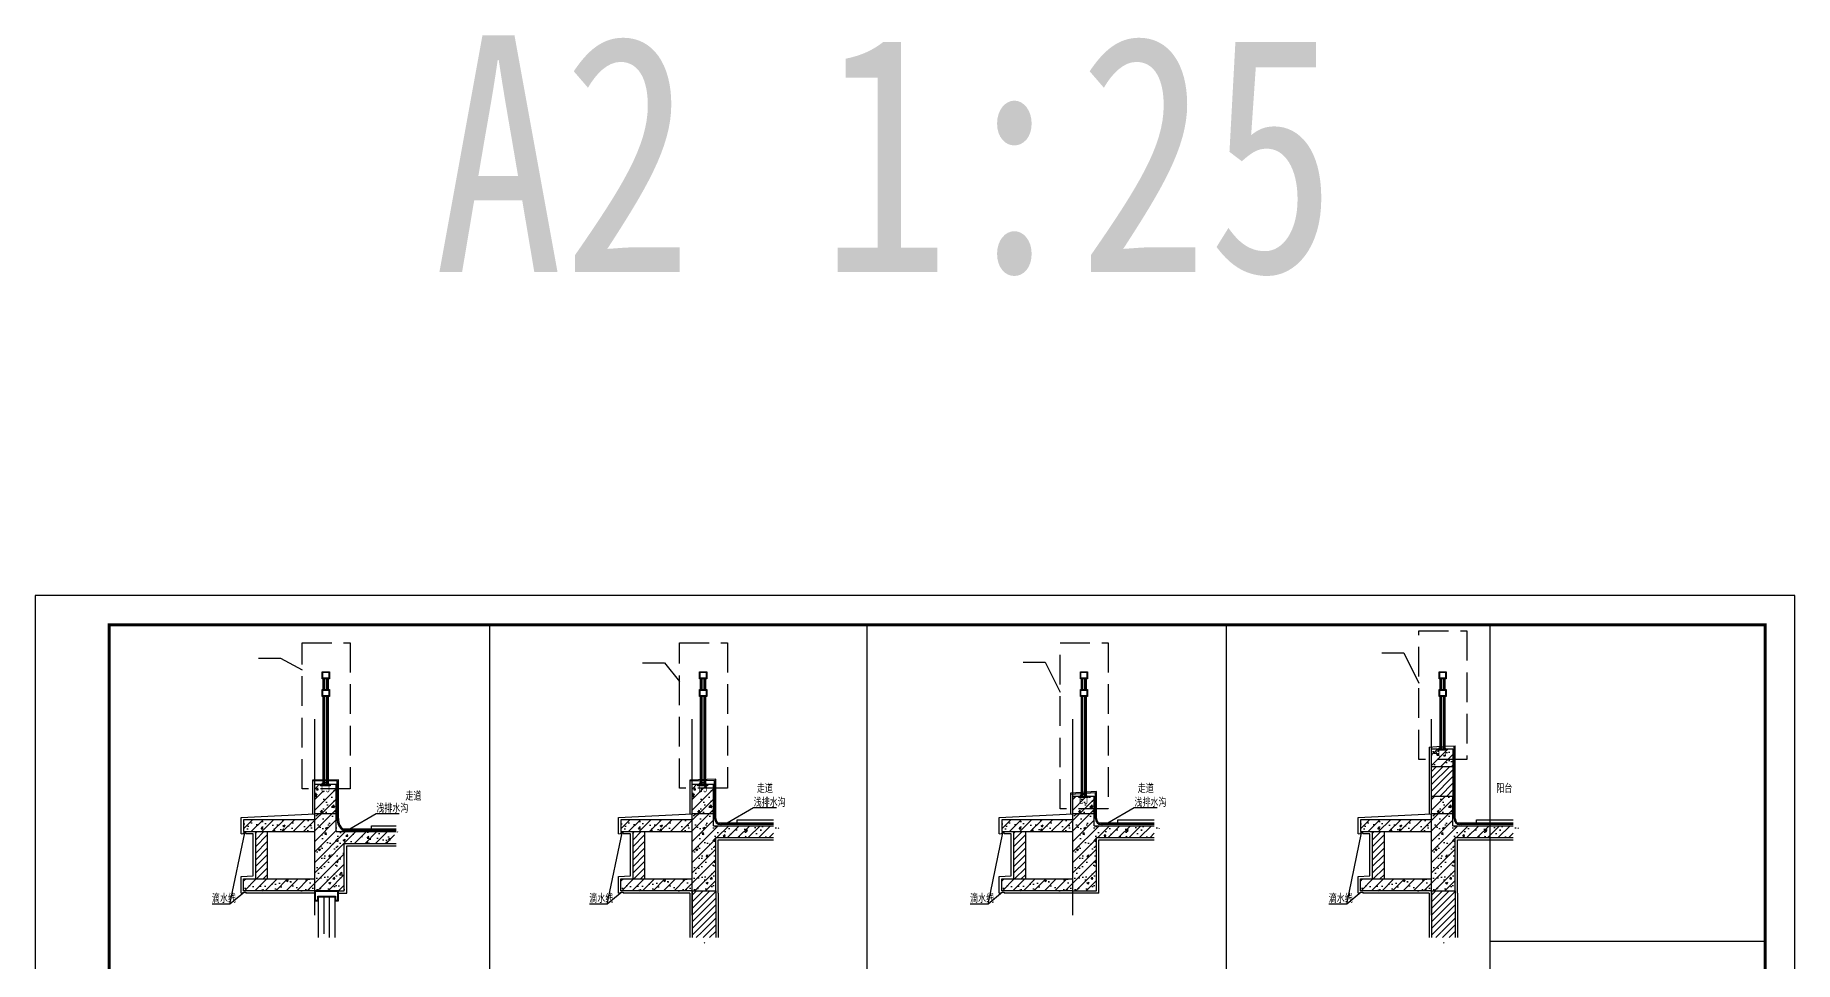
# Model space of a CAD drawing. Extents: x -1041549 to 749950, y -354245 to 17554.
# Drawn here: x -680815 to -665965, y -208657 to -200835 of the extents above; entities that cross this region are included whole.
import ezdxf
from ezdxf.enums import TextEntityAlignment as Align

# ---------------------------------------------------------------- set-up
doc = ezdxf.new("R2010")
doc.units = 0
doc.header["$LTSCALE"] = 1000
doc.header["$MEASUREMENT"] = 0
doc.linetypes.add('DASH', pattern=[0.35, 0.25, -0.1])
doc.linetypes.add('DOTE', pattern=[2.42, 2, -0.2, 0.02, -0.2])
doc.layers.add('1', color=1, linetype='Continuous', lineweight=40)
for name, color, linetype in [('14', 1, 'Continuous'), ('DIM_IDEN', 3, 'Continuous'), ('DOTE', 1, 'Continuous'), ('E_WINDOW', 4, 'Continuous'), ('HATCH', 254, 'Continuous'), ('PUB_DIM', 3, 'Continuous'), ('PUB_HATCH', 8, 'Continuous'), ('PUB_TEXT', 7, 'Continuous'), ('PUB_TITLE', 4, 'Continuous'), ('STR', 2, 'Continuous'), ('WALL', 4, 'Continuous'), ('WD', 2, 'Continuous'), ('家俱', 8, 'Continuous')]:
    doc.layers.add(name, color=color, linetype=linetype)
doc.styles.add('-黑体', font='simhei.ttf', dxfattribs={"width": 0.8})
doc.styles.add('_TCH_DIM', font='SIMPLEX', dxfattribs={"bigfont": 'GBCBIG'})

# ---------------------------------------------------------------- blocks, each defined once
blk = doc.blocks.new('A$C536B6CE4')
at = {"layer": 'HATCH'}
h = blk.add_hatch(dxfattribs=at)
h.set_pattern_fill('ANSI32', color=256, scale=50, style=0)
h.set_pattern_definition([(45, (257213.824, -149309.7), (-13.2582521, 13.2582521), []), (45, (257222.663, -149309.7), (-13.2582521, 13.2582521), [])])
h.paths.add_polyline_path([(0, 68), (0, 55), (80, 55), (80, 68)])
h.paths.add_polyline_path([(45, 63, -1), (50, 63, -1)], flags=16)
at = {"layer": 'STR'}
blk.add_lwpolyline([(80, 68), (0, 68), (0, 55), (80, 55)], close=True, dxfattribs=at)
at = {"layer": 'WALL'}
for points in [[(30, 13, 6, 6, -1), (10, 13, 6, 6, 0), (10, 55, 0, 0, 0)], [(48, 13, 6, 6, 1), (68, 13, 6, 6, 0), (68, 55, 0, 0, 0)]]:
    blk.add_lwpolyline(points, format="xyseb", dxfattribs=at)
blk = doc.blocks.new('TUQ')
at = {"layer": '14'}
for p, q in [((-9300, 40000), (-9300, 0)), ((-9300, 40000), (0, 40000)), ((-9300, 29320), (0, 29320))]:
    blk.add_line(p, q, dxfattribs=at)

msp = doc.modelspace()

# ---------------------------------------------------------------- hatches: boundary and pattern name
h = msp.add_hatch()
h.set_pattern_fill('钢筋混凝土', color=8, scale=25)
h.set_pattern_definition([(45, (119867.23, -31339.89), (-44.194174, 44.194174), []), (50, (119867.23, -31339.89), (179.315046, -15.688034), [18.75, -206.25]), (355, (119867.23, -31339.9), (-34.687833, 188.048033), [15, -165]), (100.4514, (119882.17, -31341.2), (144.627345, 172.359886), [15.935047, -175.28553]), (46.1842, (119867.23, -31289.9), (266.81026, -41.379754), [28.125, -309.375]), (96.6356, (119889.46, -31293.34), (233.66568, 243.52947), [23.90257, -262.92825]), (351.1842, (119867.23, -31289.9), (233.66549, 243.52965), [22.5, -247.5]), (21, (119892.23, -31302.39), (149.226763, -100.654723), [18.75, -206.25]), (326, (119892.23, -31302.4), (60.828833, 181.28751), [15, -165]), (71.4514, (119904.67, -31310.78), (210.055657, 80.632624), [15.935047, -175.28553]), (37.5, (119867.23, -31339.89), (3.039964, 83.2234635), [0, -163, 0, -167.5, 0, -165.625]), (7.5, (119867.23, -31339.89), (65.767384, 98.602928), [0, -95.5, 0, -159.25, 0, -63.125]), (327.5, (119811.48, -31339.89), (133.455609, -5.638718), [0, -62.5, 0, -195, 0, -258.75]), (317.5, (119786.48, -31339.89), (145.796542, 25.026246), [0, -81.25, 0, -129.5, 0, -183.75])])
h.paths.add_polyline_path([(-669030.5, -206857.8), (-668850.5, -206857.8), (-668850.5, -207007.8), (-669030.5, -207007.8)])
h = msp.add_hatch()
h.set_pattern_fill('ANSI31', color=8, scale=25, style=0)
h.set_pattern_definition([(45, (-328300.265, -196118.8), (-28.0633004, 28.0633004), [])])
h.paths.add_polyline_path([(-669030.5, -207007.8), (-668850.5, -207007.8), (-668850.5, -207257.8), (-669030.5, -207257.8)])
h = msp.add_hatch()
h.set_pattern_fill('钢筋混凝土', color=8, scale=25)
h.set_pattern_definition([(45, (-12797.38, -7347.2), (-44.194174, 44.194174), []), (50, (-12797.38, -7347.2), (179.315046, -15.688034), [18.75, -206.25]), (355, (-12797.38, -7347.2), (-34.687833, 188.048033), [15, -165]), (100.4514, (-12782.44, -7348.5), (144.627345, 172.359886), [15.935047, -175.28553]), (46.1842, (-12797.38, -7297.2), (266.81026, -41.379754), [28.125, -309.375]), (96.6356, (-12775.15, -7300.65), (233.66568, 243.52947), [23.90257, -262.92825]), (351.1842, (-12797.38, -7297.2), (233.66549, 243.52965), [22.5, -247.5]), (21, (-12772.38, -7309.7), (149.226763, -100.654723), [18.75, -206.25]), (326, (-12772.38, -7309.7), (60.828833, 181.28751), [15, -165]), (71.4514, (-12759.95, -7318.08), (210.055657, 80.632624), [15.935047, -175.28553]), (37.5, (-12797.38, -7347.2), (3.039964, 83.2234635), [0, -163, 0, -167.5, 0, -165.625]), (7.5, (-12797.38, -7347.2), (65.767384, 98.602928), [0, -95.5, 0, -159.25, 0, -63.125]), (327.5, (-12853.13, -7347.2), (133.455609, -5.638718), [0, -62.5, 0, -195, 0, -258.75]), (317.5, (-12878.13, -7347.2), (145.796542, 25.026246), [0, -81.25, 0, -129.5, 0, -183.75])])
h.paths.add_polyline_path([(-678455.6, -208057.8), (-678205.6, -208057.8), (-678205.6, -207657.8), (-677767.7, -207657.8), (-677767.7, -207591.4), (-677820.2, -207572.8), (-677734.9, -207557.8), (-677771, -207557.8), (-678272.3, -207557.8), (-678275.6, -207407.8), (-678455.6, -207407.8), (-678455.6, -207457.8), (-679055.8, -207457.8), (-679055.8, -207557.8), (-678455.6, -207557.8), (-678455.6, -207957.8), (-679055.8, -207957.8), (-679055.8, -208057.8)])
edge = h.paths.add_edge_path()
edge.add_line((-678275.6, -207407.8), (-678275.6, -207157.8))
edge.add_line((-678275.6, -207157.8), (-678325.6, -207157.8))
edge.add_line((-678325.6, -207157.8), (-678325.6, -207170.8))
edge.add_line((-678325.6, -207170.8), (-678335.4, -207212.8))
edge.add_arc((-678345.4, -207212.8), 10, 180, 360, ccw=False)
edge.add_line((-678355.4, -207212.8), (-678394.1, -207212.8))
edge.add_line((-678394.1, -207212.8), (-678394.1, -207170.8))
edge.add_line((-678394.1, -207170.8), (-678405.6, -207170.8))
edge.add_line((-678405.6, -207170.8), (-678455.6, -207157.8))
edge.add_line((-678455.6, -207157.8), (-678455.6, -207407.8))
edge.add_line((-678455.6, -207407.8), (-678275.6, -207407.8))
h = msp.add_hatch()
h.set_pattern_fill('钢筋混凝土', color=8, scale=25)
h.set_pattern_definition([(45, (-9612.89, -7347.2), (-44.194174, 44.194174), []), (50, (-9612.89, -7347.2), (179.315046, -15.688034), [18.75, -206.25]), (355, (-9612.89, -7347.2), (-34.687833, 188.048033), [15, -165]), (100.4514, (-9597.95, -7348.5), (144.627345, 172.359886), [15.935047, -175.28553]), (46.1842, (-9612.9, -7297.2), (266.81026, -41.379754), [28.125, -309.375]), (96.6356, (-9590.66, -7300.65), (233.66568, 243.52947), [23.90257, -262.92825]), (351.1842, (-9612.9, -7297.2), (233.66549, 243.52965), [22.5, -247.5]), (21, (-9587.89, -7309.7), (149.226763, -100.654723), [18.75, -206.25]), (326, (-9587.89, -7309.7), (60.828833, 181.28751), [15, -165]), (71.4514, (-9575.45, -7318.08), (210.055657, 80.632624), [15.935047, -175.28553]), (37.5, (-9612.89, -7347.2), (3.039964, 83.2234635), [0, -163, 0, -167.5, 0, -165.625]), (7.5, (-9612.89, -7347.2), (65.767384, 98.602928), [0, -95.5, 0, -159.25, 0, -63.125]), (327.5, (-9668.64, -7347.2), (133.455609, -5.638718), [0, -62.5, 0, -195, 0, -258.75]), (317.5, (-9693.64, -7347.2), (145.796542, 25.026246), [0, -81.25, 0, -129.5, 0, -183.75])])
h.paths.add_polyline_path([(-675271.1, -208057.8), (-675071.1, -208057.8), (-675071.1, -207607.8), (-674583.2, -207607.8), (-674583.2, -207566.4), (-674635.7, -207547.8), (-674530.7, -207529.3), (-674583.2, -207510.2), (-674583.2, -207507.8), (-675091.1, -207507.8), (-675091.1, -207407.8), (-675271.1, -207407.8), (-675271.1, -207457.8), (-675871.4, -207457.8), (-675871.4, -207557.8), (-675271.1, -207557.8), (-675271.1, -207957.8), (-675871.4, -207957.8), (-675871.4, -208057.8)])
h.paths.add_polyline_path([(-675091.1, -207407.8), (-675091.1, -207157.8), (-675141.1, -207157.8), (-675141.1, -207170.8), (-675221.1, -207170.8), (-675221.1, -207157.8), (-675271.1, -207157.8), (-675271.1, -207407.8)])
h = msp.add_hatch()
h.set_pattern_fill('钢筋混凝土', color=8, scale=25)
h.set_pattern_definition([(45, (-6399.393, -7347.2), (-44.194174, 44.194174), []), (50, (-6399.4, -7347.2), (179.315046, -15.688034), [18.75, -206.25]), (355, (-6399.4, -7347.2), (-34.687833, 188.048033), [15, -165]), (100.4514, (-6384.45, -7348.5), (144.627345, 172.359886), [15.935047, -175.28553]), (46.1842, (-6399.4, -7297.2), (266.81026, -41.379754), [28.125, -309.375]), (96.6356, (-6377.16, -7300.65), (233.66568, 243.52947), [23.90257, -262.92825]), (351.1842, (-6399.4, -7297.2), (233.66549, 243.52965), [22.5, -247.5]), (21, (-6374.4, -7309.7), (149.226763, -100.654723), [18.75, -206.25]), (326, (-6374.4, -7309.7), (60.828833, 181.28751), [15, -165]), (71.4514, (-6361.96, -7318.08), (210.055657, 80.632624), [15.935047, -175.28553]), (37.5, (-6399.393, -7347.2), (3.039964, 83.2234635), [0, -163, 0, -167.5, 0, -165.625]), (7.5, (-6399.39, -7347.2), (65.767384, 98.602928), [0, -95.5, 0, -159.25, 0, -63.125]), (327.5, (-6455.14, -7347.2), (133.455609, -5.638718), [0, -62.5, 0, -195, 0, -258.75]), (317.5, (-6480.14, -7347.2), (145.796542, 25.026246), [0, -81.25, 0, -129.5, 0, -183.75])])
h.paths.add_polyline_path([(-672057.6, -208057.8), (-671857.6, -208057.8), (-671857.6, -207607.8), (-671369.7, -207607.8), (-671369.7, -207566.4), (-671422.2, -207547.8), (-671317.2, -207529.3), (-671369.7, -207510.2), (-671369.7, -207507.8), (-671877.6, -207507.8), (-671877.6, -207407.8), (-672057.6, -207407.8), (-672057.6, -207457.8), (-672657.9, -207457.8), (-672657.9, -207557.8), (-672057.6, -207557.8), (-672057.6, -207957.8), (-672657.9, -207957.8), (-672657.9, -208057.8)])
h.paths.add_polyline_path([(-671877.6, -207407.8), (-671877.6, -207257.8), (-671927.6, -207257.8), (-671927.6, -207270.8), (-672007.6, -207270.8), (-672007.6, -207257.8), (-672057.6, -207257.8), (-672057.6, -207407.8)])
h = msp.add_hatch()
h.set_pattern_fill('钢筋混凝土', color=8, scale=25)
h.set_pattern_definition([(45, (-3372.284, -7347.2), (-44.194174, 44.194174), []), (50, (-3372.28, -7347.2), (179.315046, -15.688034), [18.75, -206.25]), (355, (-3372.28, -7347.2), (-34.687833, 188.048033), [15, -165]), (100.4514, (-3357.34, -7348.5), (144.627345, 172.359886), [15.935047, -175.28553]), (46.1842, (-3372.28, -7297.2), (266.81026, -41.379754), [28.125, -309.375]), (96.6356, (-3350.05, -7300.65), (233.66568, 243.52947), [23.90257, -262.92825]), (351.1842, (-3372.28, -7297.2), (233.66549, 243.52965), [22.5, -247.5]), (21, (-3347.28, -7309.7), (149.226763, -100.654723), [18.75, -206.25]), (326, (-3347.28, -7309.7), (60.828833, 181.28751), [15, -165]), (71.4514, (-3334.85, -7318.08), (210.055657, 80.632624), [15.935047, -175.28553]), (37.5, (-3372.284, -7347.2), (3.039964, 83.2234635), [0, -163, 0, -167.5, 0, -165.625]), (7.5, (-3372.28, -7347.2), (65.767384, 98.602928), [0, -95.5, 0, -159.25, 0, -63.125]), (327.5, (-3428.034, -7347.2), (133.455609, -5.638718), [0, -62.5, 0, -195, 0, -258.75]), (317.5, (-3453.03, -7347.2), (145.796542, 25.026246), [0, -81.25, 0, -129.5, 0, -183.75])])
h.paths.add_polyline_path([(-669030.5, -208057.8), (-668830.5, -208057.8), (-668830.5, -207607.8), (-668342.6, -207607.8), (-668342.6, -207566.4), (-668395.1, -207547.8), (-668290.1, -207529.3), (-668342.6, -207510.2), (-668342.6, -207507.8), (-668850.5, -207507.8), (-668850.5, -207407.8), (-669030.5, -207407.8), (-669030.5, -207457.8), (-669630.7, -207457.8), (-669630.7, -207557.8), (-669030.5, -207557.8), (-669030.5, -207957.8), (-669630.7, -207957.8), (-669630.7, -208057.8)])
h.paths.add_polyline_path([(-668850.5, -207407.8), (-668850.5, -207257.8), (-668900.5, -207257.8), (-668900.5, -207257.8), (-668980.5, -207257.8), (-668980.5, -207257.8), (-669030.5, -207257.8), (-669030.5, -207407.8)])
h = msp.add_hatch()
h.set_pattern_fill('ANSI31', color=8, scale=25, style=0)
h.set_pattern_definition([(45, (-338225.586, -196698.8), (-28.0633004, 28.0633004), [])])
h.paths.add_polyline_path([(-678955.8, -207557.8), (-678855.8, -207557.8), (-678855.8, -207957.8), (-678955.8, -207957.8)])
h = msp.add_hatch()
h.set_pattern_fill('ANSI31', color=8, scale=25, style=0)
h.set_pattern_definition([(45, (-335041.094, -196698.8), (-28.0633004, 28.0633004), [])])
h.paths.add_polyline_path([(-675771.4, -207557.8), (-675671.4, -207557.8), (-675671.4, -207957.8), (-675771.4, -207957.8)])
h = msp.add_hatch()
h.set_pattern_fill('ANSI31', color=8, scale=25, style=0)
h.set_pattern_definition([(45, (-331827.597, -196698.8), (-28.0633004, 28.0633004), [])])
h.paths.add_polyline_path([(-672557.9, -207557.8), (-672457.9, -207557.8), (-672457.9, -207957.8), (-672557.9, -207957.8)])
h = msp.add_hatch()
h.set_pattern_fill('ANSI31', color=8, scale=25, style=0)
h.set_pattern_definition([(45, (-328800.488, -196698.8), (-28.0633004, 28.0633004), [])])
h.paths.add_polyline_path([(-669530.7, -207557.8), (-669430.7, -207557.8), (-669430.7, -207957.8), (-669530.7, -207957.8)])
h = msp.add_hatch()
h.set_pattern_fill('ANSI31', color=8, scale=25, style=0)
h.set_pattern_definition([(45, (-408249.05, -132745.385), (-28.0633004, 28.0633004), [])])
h.paths.add_polyline_path([(-675186.5, -208399.6), (-675168, -208504.6), (-675148.9, -208452.1), (-675071.1, -208452.1), (-675071.1, -208057.8), (-675271.1, -208057.8), (-675271.1, -208452.1), (-675205.1, -208452.1)])
h = msp.add_hatch()
h.set_pattern_fill('ANSI31', color=8, scale=25, style=0)
h.set_pattern_definition([(45, (-402008.442, -132745.385), (-28.0633004, 28.0633004), [])])
h.paths.add_polyline_path([(-668945.9, -208399.6), (-668927.4, -208504.6), (-668908.3, -208452.1), (-668830.5, -208452.1), (-668830.5, -208057.8), (-669030.5, -208057.8), (-669030.5, -208452.1), (-668964.5, -208452.1)])

# ---------------------------------------------------------------- linework, layer by layer
at = {"color": 8}
for p, q in [((-676979.7, -205813.6), (-676979.7, -209244.6)), ((-673796.9, -205813.6), (-673796.9, -209244.6)), ((-670763.6, -205813.6), (-670763.6, -209244.6)), ((-678275.6, -207407.8), (-678455.6, -207407.8)), ((-675091.1, -207407.8), (-675271.1, -207407.8)), ((-671877.6, -207407.8), (-672057.6, -207407.8)), ((-668850.5, -207407.8), (-669030.5, -207407.8))]:
    msp.add_line(p, q, dxfattribs=at)
at = {"color": 2}
for p, q in [((-678425.6, -208107.8), (-678425.6, -208452.1)), ((-678378.6, -208107.8), (-678378.6, -208421)), ((-678332.6, -208107.8), (-678332.6, -208452.1)), ((-678285.6, -208107.8), (-678285.6, -208452.1))]:
    msp.add_line(p, q, dxfattribs=at)
at = {"color": 8, "linetype": 'DASH'}
for points in [[(-678562, -205964), (-678157.6, -205964), (-678157.6, -207196.7), (-678562, -207196.7)], [(-675377.5, -205964), (-674973.1, -205964), (-674973.1, -207190.1), (-675377.5, -207190.1)], [(-672164, -205964), (-671759.6, -205964), (-671759.6, -207365.1), (-672164, -207365.1)], [(-669136.9, -205864.4), (-668732.5, -205864.4), (-668732.5, -206948.2), (-669136.9, -206948.2)]]:
    msp.add_lwpolyline(points, close=True, dxfattribs=at)
msp.add_lwpolyline([(-678285.6, -208107.8), (-678285.6, -208142.8), (-678255.6, -208142.8), (-678255.6, -208057.8), (-678255.6, -208057.8), (-678455.6, -208057.8), (-678455.6, -208142.8), (-678425.6, -208142.8), (-678425.6, -208107.8)], close=True)
at = {"layer": '1', "color": 1}
for p, q in [((-678380.5, -206357.8), (-678380.5, -206267.8)), ((-678372.8, -206357.8), (-678372.8, -206267.8)), ((-678372.8, -206357.8), (-678372.8, -206267.8)), ((-678350.5, -206357.8), (-678350.5, -206267.8)), ((-678342.8, -206357.8), (-678342.8, -206267.8)), ((-675196, -206357.8), (-675196, -206267.8)), ((-675188.3, -206357.8), (-675188.3, -206267.8)), ((-675188.3, -206357.8), (-675188.3, -206267.8)), ((-675166, -206357.8), (-675166, -206267.8)), ((-675158.3, -206357.8), (-675158.3, -206267.8)), ((-671982.5, -206357.8), (-671982.5, -206267.8)), ((-671974.8, -206357.8), (-671974.8, -206267.8)), ((-671974.8, -206357.8), (-671974.8, -206267.8)), ((-671952.5, -206357.8), (-671952.5, -206267.8)), ((-671944.8, -206357.8), (-671944.8, -206267.8)), ((-668955.4, -206357.8), (-668955.4, -206267.8)), ((-668947.7, -206357.8), (-668947.7, -206267.8)), ((-668947.7, -206357.8), (-668947.7, -206267.8)), ((-668925.4, -206357.8), (-668925.4, -206267.8)), ((-668917.7, -206357.8), (-668917.7, -206267.8)), ((-678380.5, -207162.4), (-678380.5, -206417.8)), ((-678372.8, -207157.8), (-678372.8, -206417.8)), ((-678372.8, -207157.8), (-678372.8, -206417.8)), ((-678350.5, -207162.4), (-678350.5, -206417.8)), ((-678342.8, -207157.8), (-678342.8, -206417.8)), ((-675196, -207162.4), (-675196, -206417.8)), ((-675188.3, -207157.8), (-675188.3, -206417.8)), ((-675188.3, -207157.8), (-675188.3, -206417.8)), ((-675166, -207162.4), (-675166, -206417.8)), ((-675158.3, -207157.8), (-675158.3, -206417.8)), ((-671982.5, -207262.4), (-671982.5, -206417.8)), ((-671974.8, -207257.8), (-671974.8, -206417.8)), ((-671974.8, -207257.8), (-671974.8, -206417.8)), ((-671952.5, -207262.4), (-671952.5, -206417.8)), ((-671944.8, -207257.8), (-671944.8, -206417.8)), ((-668955.4, -206862.4), (-668955.4, -206417.8)), ((-668947.7, -206857.8), (-668947.7, -206417.8)), ((-668947.7, -206857.8), (-668947.7, -206417.8)), ((-668925.4, -206862.4), (-668925.4, -206417.8)), ((-668917.7, -206857.8), (-668917.7, -206417.8))]:
    msp.add_line(p, q, dxfattribs=at)
at = {"layer": 'DIM_IDEN'}
for p, q in [((-678930.5, -206094.5), (-678744.5, -206094.5)), ((-678744.5, -206094.5), (-678562, -206191.2)), ((-669450, -206049.9), (-669264, -206049.9)), ((-669264, -206049.9), (-669136.9, -206304.5)), ((-675690.6, -206133.7), (-675504.6, -206133.7)), ((-675504.6, -206133.7), (-675377.5, -206291.6)), ((-672477.1, -206126.8), (-672291.1, -206126.8)), ((-672291.1, -206126.8), (-672164, -206381.4))]:
    msp.add_line(p, q, dxfattribs=at)
at = {"layer": 'DOTE', "linetype": 'DOTE'}
for p, q in [((-678455.6, -208262.8), (-678455.6, -206608.3)), ((-675271.1, -208262.8), (-675271.1, -206608.3)), ((-672057.6, -208262.8), (-672057.6, -206608.3)), ((-669030.5, -208262.8), (-669030.5, -206608.3))]:
    msp.add_line(p, q, dxfattribs=at)
at = {"layer": 'E_WINDOW'}
msp.add_line((-678375.6, -207121.6, -13779.6), (-678355.6, -207121.6, -13779.6), dxfattribs=at)
at = {"layer": 'PUB_DIM'}
for p, q in [((-677937.6, -207407.4), (-678159.8, -207537.8, -13779.6)), ((-677743.7, -207407.4), (-677937.6, -207407.4)), ((-674753.1, -207357.4), (-674975.3, -207487.8, -13779.6)), ((-674559.2, -207357.4), (-674753.1, -207357.4)), ((-671539.6, -207357.4), (-671761.8, -207487.8, -13779.6)), ((-671345.7, -207357.4), (-671539.6, -207357.4)), ((-679170.6, -208171.6), (-679045.8, -207567.8)), ((-675986.1, -208171.6), (-675861.4, -207567.8)), ((-672772.6, -208171.6), (-672647.9, -207567.8)), ((-669745.5, -208171.6), (-669620.7, -207567.8))]:
    msp.add_line(p, q, dxfattribs=at)
for points in [[(-668969.5, -206852.8), (-668969.5, -206857.8), (-668912.5, -206857.8), (-668912.5, -206852.8, -0.3405564), (-668922.5, -206845.8), (-668959.5, -206845.8, -0.3405564)], [(-678394.6, -207152.8), (-678394.6, -207157.8), (-678337.6, -207157.8), (-678337.6, -207152.8, -0.3405564), (-678347.6, -207145.8), (-678384.6, -207145.8, -0.3405564)], [(-675210.1, -207152.8), (-675210.1, -207157.8), (-675153.1, -207157.8), (-675153.1, -207152.8, -0.3405564), (-675163.1, -207145.8), (-675200.1, -207145.8, -0.3405564)], [(-671996.6, -207252.8), (-671996.6, -207257.8), (-671939.6, -207257.8), (-671939.6, -207252.8, -0.3405564), (-671949.6, -207245.8), (-671986.6, -207245.8, -0.3405564)]]:
    msp.add_lwpolyline(points, format="xyb", close=True, dxfattribs=at)
for points in [[(-679049.1, -208068.5), (-679170.6, -208171.6), (-679321, -208171.6)], [(-675864.6, -208068.5), (-675986.1, -208171.6), (-676136.5, -208171.6)], [(-672651.1, -208068.5), (-672772.6, -208171.6), (-672923, -208171.6)], [(-669624, -208068.5), (-669745.5, -208171.6), (-669895.9, -208171.6)]]:
    msp.add_lwpolyline(points, dxfattribs=at)
at = {"layer": 'PUB_HATCH'}
for p, q in [((-669050.5, -206844, -13779.6), (-668955.4, -206837.8, -13779.6)), ((-669050.5, -206844, -13779.6), (-669050.5, -207408.7, -13779.6)), ((-668917.7, -206837.8, -13779.6), (-668830.5, -206834, -13779.6)), ((-668840.5, -207447.8, -13779.6), (-668840.5, -206834, -13779.6)), ((-668830.5, -207447.8, -13779.6), (-668830.5, -206834, -13779.6)), ((-678255.6, -207120.4, -13779.6), (-678475.6, -207123.2, -13779.6)), ((-678475.6, -207123.2, -13779.6), (-678475.6, -207408.7, -13779.6)), ((-678265.6, -207130.1, -13779.6), (-678475.6, -207133.1, -13779.6)), ((-678265.6, -207447.8, -13779.6), (-678265.6, -207130.1, -13779.6)), ((-678255.6, -207447.8, -13779.6), (-678255.6, -207120.4, -13779.6)), ((-675071.1, -207115.7, -13779.6), (-675291.1, -207123.2, -13779.6)), ((-675291.1, -207123.2, -13779.6), (-675291.1, -207408.7, -13779.6)), ((-675081.1, -207125.3, -13779.6), (-675291.1, -207133.1, -13779.6)), ((-675081.1, -207447.8, -13779.6), (-675081.1, -207125.3, -13779.6)), ((-675071.1, -207447.8, -13779.6), (-675071.1, -207115.7, -13779.6)), ((-671857.6, -207220.4, -13779.6), (-672077.6, -207233.9, -13779.6)), ((-671867.6, -207230.1, -13779.6), (-672077.6, -207243.8, -13779.6)), ((-672077.6, -207233.9, -13779.6), (-672077.6, -207408.7, -13779.6)), ((-671867.6, -207447.8, -13779.6), (-671867.6, -207230.1, -13779.6)), ((-671857.6, -207447.8, -13779.6), (-671857.6, -207220.4, -13779.6)), ((-679075.8, -207577.8), (-679055.8, -207572.8)), ((-679055.8, -207572.8), (-679055.8, -207567.8)), ((-679055.8, -207567.8), (-679035.8, -207567.8)), ((-679035.8, -207567.8), (-679035.8, -207577.8)), ((-677767.7, -207537.8, -13779.6), (-678235.6, -207537.8, -13779.6)), ((-677767.7, -207547.8, -13779.6), (-678215.6, -207547.8, -13779.6)), ((-677975.6, -207537.8, -13779.6), (-677975.6, -207507.8)), ((-677975.6, -207507.8, -8696.5), (-677767.7, -207507.8)), ((-675891.4, -207577.8), (-675871.4, -207572.8)), ((-675871.4, -207572.8), (-675871.4, -207567.8)), ((-675871.4, -207567.8), (-675851.4, -207567.8)), ((-675851.4, -207567.8), (-675851.4, -207577.8)), ((-674583.2, -207487.8, -13779.6), (-675051.1, -207487.8, -13779.6)), ((-674583.2, -207497.8, -13779.6), (-675031.1, -207497.8, -13779.6)), ((-674891.1, -207487.8, -13779.6), (-674891.1, -207457.8)), ((-674891.1, -207457.8, -8696.5), (-674583.2, -207457.8)), ((-672677.9, -207577.8), (-672657.9, -207572.8)), ((-672657.9, -207572.8), (-672657.9, -207567.8)), ((-672657.9, -207567.8), (-672637.9, -207567.8)), ((-672637.9, -207567.8), (-672637.9, -207577.8)), ((-671369.7, -207487.8, -13779.6), (-671837.6, -207487.8, -13779.6)), ((-671369.7, -207497.8, -13779.6), (-671817.6, -207497.8, -13779.6)), ((-671677.6, -207487.8, -13779.6), (-671677.6, -207457.8)), ((-671677.6, -207457.8, -8696.5), (-671369.7, -207457.8)), ((-669650.7, -207577.8), (-669630.7, -207572.8)), ((-669630.7, -207572.8), (-669630.7, -207567.8)), ((-669630.7, -207567.8), (-669610.7, -207567.8)), ((-669610.7, -207567.8), (-669610.7, -207577.8)), ((-668342.6, -207487.8, -13779.6), (-668810.5, -207487.8, -13779.6)), ((-668342.6, -207497.8, -13779.6), (-668790.5, -207497.8, -13779.6)), ((-668650.5, -207487.8, -13779.6), (-668650.5, -207457.8)), ((-668650.5, -207457.8, -8696.5), (-668342.6, -207457.8)), ((-678185.6, -208077.8, -13779.6), (-678185.6, -207677.8, -13779.6)), ((-678185.6, -207677.8, -13779.6), (-677767.7, -207677.8, -13779.6)), ((-679075.8, -208077.8), (-679055.8, -208072.8)), ((-679055.8, -208072.8), (-679055.8, -208067.8)), ((-679055.8, -208067.8), (-679035.8, -208067.8)), ((-679035.8, -208067.8), (-679035.8, -208077.8)), ((-678255.6, -208077.8, 5511.6), (-678185.6, -208077.8, -13779.6)), ((-675891.4, -208077.8), (-675871.4, -208072.8)), ((-675871.4, -208072.8), (-675871.4, -208067.8)), ((-675871.4, -208067.8), (-675851.4, -208067.8)), ((-675851.4, -208067.8), (-675851.4, -208077.8)), ((-672677.9, -208077.8), (-672657.9, -208072.8)), ((-672657.9, -208072.8), (-672657.9, -208067.8)), ((-672657.9, -208067.8), (-672637.9, -208067.8)), ((-672637.9, -208067.8), (-672637.9, -208077.8)), ((-669650.7, -208077.8), (-669630.7, -208072.8)), ((-669630.7, -208072.8), (-669630.7, -208067.8)), ((-669630.7, -208067.8), (-669610.7, -208067.8)), ((-669610.7, -208067.8), (-669610.7, -208077.8))]:
    msp.add_line(p, q, dxfattribs=at)
at = {"layer": 'PUB_HATCH', "elevation": -13779.6}
for points in [[(-675051.1, -208077.8), (-675051.1, -207627.8), (-674583.2, -207627.8)], [(-671837.6, -208077.8), (-671837.6, -207627.8), (-671369.7, -207627.8)], [(-668810.5, -208077.8), (-668810.5, -207627.8), (-668342.6, -207627.8)]]:
    msp.add_lwpolyline(points, dxfattribs=at)
at = {"layer": 'PUB_HATCH'}
for centre, radius, start, end in [((-678151.7, -207453.3, -13779.6), 114, 177.20509, 235.92501), ((-678141.7, -207453.3, -13779.6), 114, 177.20509, 235.92501), ((-675031.1, -207447.8, -13779.6), 50, 180, 270), ((-675021.1, -207447.8, -13779.6), 50, 180, 270), ((-671817.6, -207447.8, -13779.6), 50, 180, 270), ((-671807.6, -207447.8, -13779.6), 50, 180, 270), ((-668790.5, -207447.8, -13779.6), 50, 180, 270), ((-668780.5, -207447.8, -13779.6), 50, 180, 270)]:
    msp.add_arc(centre, radius, start, end, dxfattribs=at)
at = {"layer": 'PUB_TITLE'}
msp.add_lwpolyline([(-680814.5, -216063.6), (-665964.5, -216063.6), (-665964.5, -205563.6), (-680814.5, -205563.6)], close=True, dxfattribs=at)
at = {"layer": 'PUB_TITLE', "const_width": 25}
msp.add_lwpolyline([(-680189.5, -215813.6), (-666214.5, -215813.6), (-666214.5, -205813.6), (-680189.5, -205813.6)], close=True, dxfattribs=at)
at = {"layer": 'WALL'}
for p, q in [((-669030.5, -207257.8), (-669030.5, -206857.8)), ((-669030.5, -206857.8), (-668850.5, -206857.8)), ((-668850.5, -206857.8), (-668850.5, -207257.8)), ((-669030.5, -207007.8), (-668850.5, -207007.8)), ((-678455.6, -207407.8), (-678455.6, -207157.8)), ((-678455.6, -207157.8), (-678275.6, -207157.8)), ((-678275.6, -207557.8), (-678275.6, -207157.8)), ((-675271.1, -207407.8), (-675271.1, -207157.8)), ((-675271.1, -207157.8), (-675091.1, -207157.8)), ((-675091.1, -207507.8), (-675091.1, -207157.8)), ((-672057.6, -207407.8), (-672057.6, -207257.8)), ((-672057.6, -207257.8), (-671877.6, -207257.8)), ((-671877.6, -207507.8), (-671877.6, -207257.8)), ((-669030.5, -207407.8), (-669030.5, -207257.8)), ((-669030.5, -207257.8), (-668850.5, -207257.8)), ((-668850.5, -207507.8), (-668850.5, -207257.8)), ((-678455.6, -207457.8), (-678455.6, -207407.8)), ((-675271.1, -207457.8), (-675271.1, -207407.8)), ((-672057.6, -207457.8), (-672057.6, -207407.8)), ((-669030.5, -207457.8), (-669030.5, -207407.8)), ((-678455.6, -207457.8), (-679055.8, -207457.8)), ((-679055.8, -207457.8), (-679055.8, -207557.8)), ((-679055.8, -207557.8), (-678455.6, -207557.8)), ((-678955.8, -207557.8), (-678955.8, -207957.8)), ((-678855.8, -207557.8), (-678855.8, -207957.8)), ((-678455.6, -207957.8), (-678455.6, -207557.8)), ((-678275.6, -207557.8), (-677767.7, -207557.8)), ((-675271.1, -207457.8), (-675871.4, -207457.8)), ((-675871.4, -207457.8), (-675871.4, -207557.8)), ((-675871.4, -207557.8), (-675271.1, -207557.8)), ((-675771.4, -207557.8), (-675771.4, -207957.8)), ((-675671.4, -207557.8), (-675671.4, -207957.8)), ((-675271.1, -207957.8), (-675271.1, -207557.8)), ((-675091.1, -207507.8), (-674583.2, -207507.8)), ((-672057.6, -207457.8), (-672657.9, -207457.8)), ((-672657.9, -207457.8), (-672657.9, -207557.8)), ((-672657.9, -207557.8), (-672057.6, -207557.8)), ((-672557.9, -207557.8), (-672557.9, -207957.8)), ((-672457.9, -207557.8), (-672457.9, -207957.8)), ((-672057.6, -207957.8), (-672057.6, -207557.8)), ((-671877.6, -207507.8), (-671369.7, -207507.8)), ((-669030.5, -207457.8), (-669630.7, -207457.8)), ((-669630.7, -207457.8), (-669630.7, -207557.8)), ((-669630.7, -207557.8), (-669030.5, -207557.8)), ((-669530.7, -207557.8), (-669530.7, -207957.8)), ((-669430.7, -207557.8), (-669430.7, -207957.8)), ((-669030.5, -207957.8), (-669030.5, -207557.8)), ((-668850.5, -207507.8), (-668342.6, -207507.8)), ((-678205.6, -208057.8), (-678205.6, -207657.8)), ((-678205.6, -207657.8), (-677767.7, -207657.8)), ((-675071.1, -208057.8), (-675071.1, -207607.8)), ((-675071.1, -207607.8), (-674583.2, -207607.8)), ((-671857.6, -208057.8), (-671857.6, -207607.8)), ((-671857.6, -207607.8), (-671369.7, -207607.8)), ((-668830.5, -208057.8), (-668830.5, -207607.8)), ((-668830.5, -207607.8), (-668342.6, -207607.8)), ((-679055.8, -207957.8), (-678455.6, -207957.8)), ((-679055.8, -208057.8), (-679055.8, -207957.8)), ((-675871.4, -207957.8), (-675271.1, -207957.8)), ((-675871.4, -208057.8), (-675871.4, -207957.8)), ((-672657.9, -207957.8), (-672057.6, -207957.8)), ((-672657.9, -208057.8), (-672657.9, -207957.8)), ((-669630.7, -207957.8), (-669030.5, -207957.8)), ((-669630.7, -208057.8), (-669630.7, -207957.8)), ((-678455.6, -208057.8), (-679055.8, -208057.8)), ((-678455.6, -208057.8), (-678205.6, -208057.8)), ((-675271.1, -208057.8), (-675871.4, -208057.8)), ((-675271.1, -208057.8), (-675071.1, -208057.8)), ((-675271.1, -208057.8), (-675271.1, -208452.1)), ((-675071.1, -208057.8), (-675071.1, -208452.1)), ((-672057.6, -208057.8), (-672657.9, -208057.8)), ((-672057.6, -208057.8), (-671857.6, -208057.8)), ((-669030.5, -208057.8), (-669630.7, -208057.8)), ((-669030.5, -208057.8), (-668830.5, -208057.8)), ((-669030.5, -208057.8), (-669030.5, -208452.1)), ((-668830.5, -208057.8), (-668830.5, -208452.1))]:
    msp.add_line(p, q, dxfattribs=at)
at = {"layer": 'WALL', "color": 8}
for p, q in [((-679075.8, -207437.8), (-678455.6, -207407.8)), ((-679075.8, -207577.8), (-679075.8, -207437.8)), ((-675891.4, -207437.8), (-675271.1, -207407.8)), ((-675891.4, -207577.8), (-675891.4, -207437.8)), ((-672677.9, -207437.8), (-672057.6, -207407.8)), ((-672677.9, -207577.8), (-672677.9, -207437.8)), ((-669650.7, -207437.8), (-669030.5, -207407.8)), ((-669650.7, -207577.8), (-669650.7, -207437.8)), ((-678975.8, -207577.8), (-679035.8, -207577.8)), ((-678975.8, -207930.9), (-678975.8, -207577.8)), ((-675791.4, -207577.8), (-675851.4, -207577.8)), ((-675791.4, -207930.9), (-675791.4, -207577.8)), ((-672577.9, -207577.8), (-672637.9, -207577.8)), ((-672577.9, -207930.9), (-672577.9, -207577.8)), ((-669550.7, -207577.8), (-669610.7, -207577.8)), ((-669550.7, -207930.9), (-669550.7, -207577.8)), ((-679075.8, -207937.8), (-678975.8, -207930.9)), ((-679075.8, -208077.8), (-679075.8, -207937.8)), ((-675891.4, -207937.8), (-675791.4, -207930.9)), ((-675891.4, -208077.8), (-675891.4, -207937.8)), ((-672677.9, -207937.8), (-672577.9, -207930.9)), ((-672677.9, -208077.8), (-672677.9, -207937.8)), ((-669650.7, -207937.8), (-669550.7, -207930.9)), ((-669650.7, -208077.8), (-669650.7, -207937.8)), ((-678455.6, -208077.8), (-679035.8, -208077.8)), ((-675291.1, -208077.8), (-675851.4, -208077.8)), ((-675291.1, -208077.8), (-675291.1, -208452.1)), ((-675051.1, -208077.8), (-675051.1, -208452.1)), ((-671837.6, -208077.8, -13779.6), (-672637.9, -208077.8)), ((-669050.5, -208077.8), (-669610.7, -208077.8)), ((-669050.5, -208077.8), (-669050.5, -208452.1)), ((-668810.5, -208077.8), (-668810.5, -208452.1))]:
    msp.add_line(p, q, dxfattribs=at)
at = {"layer": 'WD'}
for p, q in [((-678372.8, -206357.8), (-678342.8, -206357.8)), ((-675188.3, -206357.8), (-675158.3, -206357.8)), ((-671974.8, -206357.8), (-671944.8, -206357.8)), ((-668947.7, -206357.8), (-668917.7, -206357.8))]:
    msp.add_line(p, q, dxfattribs=at)
at = {"layer": 'WD', "elevation": 0}
for points in [[(-678331.7, -206267.8), (-678391.7, -206267.8), (-678391.7, -206207.8), (-678331.7, -206207.8)], [(-678336.7, -206262.8), (-678386.7, -206262.8), (-678386.7, -206212.8), (-678336.7, -206212.8)], [(-675147.2, -206267.8), (-675207.2, -206267.8), (-675207.2, -206207.8), (-675147.2, -206207.8)], [(-675152.2, -206262.8), (-675202.2, -206262.8), (-675202.2, -206212.8), (-675152.2, -206212.8)], [(-671933.7, -206267.8), (-671993.7, -206267.8), (-671993.7, -206207.8), (-671933.7, -206207.8)], [(-671938.7, -206262.8), (-671988.7, -206262.8), (-671988.7, -206212.8), (-671938.7, -206212.8)], [(-668906.6, -206267.8), (-668966.6, -206267.8), (-668966.6, -206207.8), (-668906.6, -206207.8)], [(-668911.6, -206262.8), (-668961.6, -206262.8), (-668961.6, -206212.8), (-668911.6, -206212.8)]]:
    msp.add_lwpolyline(points, close=True, dxfattribs=at)
at = {"layer": 'WD'}
for points in [[(-678331.7, -206417.8), (-678391.7, -206417.8), (-678391.7, -206357.8), (-678331.7, -206357.8)], [(-678336.7, -206412.8), (-678386.7, -206412.8), (-678386.7, -206362.8), (-678336.7, -206362.8)], [(-675147.2, -206417.8), (-675207.2, -206417.8), (-675207.2, -206357.8), (-675147.2, -206357.8)], [(-675152.2, -206412.8), (-675202.2, -206412.8), (-675202.2, -206362.8), (-675152.2, -206362.8)], [(-671933.7, -206417.8), (-671993.7, -206417.8), (-671993.7, -206357.8), (-671933.7, -206357.8)], [(-671938.7, -206412.8), (-671988.7, -206412.8), (-671988.7, -206362.8), (-671938.7, -206362.8)], [(-668906.6, -206417.8), (-668966.6, -206417.8), (-668966.6, -206357.8), (-668906.6, -206357.8)], [(-668911.6, -206412.8), (-668961.6, -206412.8), (-668961.6, -206362.8), (-668911.6, -206362.8)]]:
    msp.add_lwpolyline(points, close=True, dxfattribs=at)
at = {"layer": '家俱', "color": 2}
msp.add_lwpolyline([(-678280.6, -208102.8), (-678280.6, -208137.8), (-678260.6, -208137.8), (-678260.6, -208062.8), (-678320.6, -208062.8), (-678320.6, -208062.8), (-678450.6, -208062.8), (-678450.6, -208062.8), (-678450.6, -208137.8), (-678430.6, -208137.8), (-678430.6, -208102.8), (-678280.6, -208102.8)], dxfattribs=at)

# ---------------------------------------------------------------- block references
at = {"xscale": -1}
for p in [(-668900.5, -206925.8), (-678325.6, -207225.8), (-675141.1, -207225.8), (-671927.6, -207325.8)]:
    msp.add_blockref('A$C536B6CE4', p, dxfattribs=at)
at = {"layer": '14', "xscale": 0.25, "yscale": 0.25, "zscale": 0.25}
msp.add_blockref('TUQ', (-666214.5, -215813.6), dxfattribs=at)

# ---------------------------------------------------------------- texts
at = {"layer": 'PUB_DIM', "linetype": 'Continuous', "style": '-黑体', "width": 0.8}
msp.add_text('A2 1:25', height=2000, dxfattribs=at).set_placement((-673639.5, -202835.1, -4608), align=Align.CENTER)
at = {"layer": 'PUB_TEXT', "style": '_TCH_DIM'}
for s, p in [('走道', (-674723.7, -207230.6)), ('走道', (-671510.2, -207230.6)), ('阳台', (-668483.1, -207230.6)), ('走道', (-677690.2, -207294.9)), ('浅排水沟', (-674750.8, -207347.9)), ('浅排水沟', (-671537.3, -207347.9)), ('浅排水沟', (-677935.3, -207397.9)), ('滴水线', (-679322.8, -208159.1)), ('滴水线', (-676138.3, -208159.1)), ('滴水线', (-672924.8, -208159.1)), ('滴水线', (-669897.7, -208159.1))]:
    msp.add_text(s, height=67.52, dxfattribs=at).set_placement(p)

doc.saveas('drawing.dxf')
